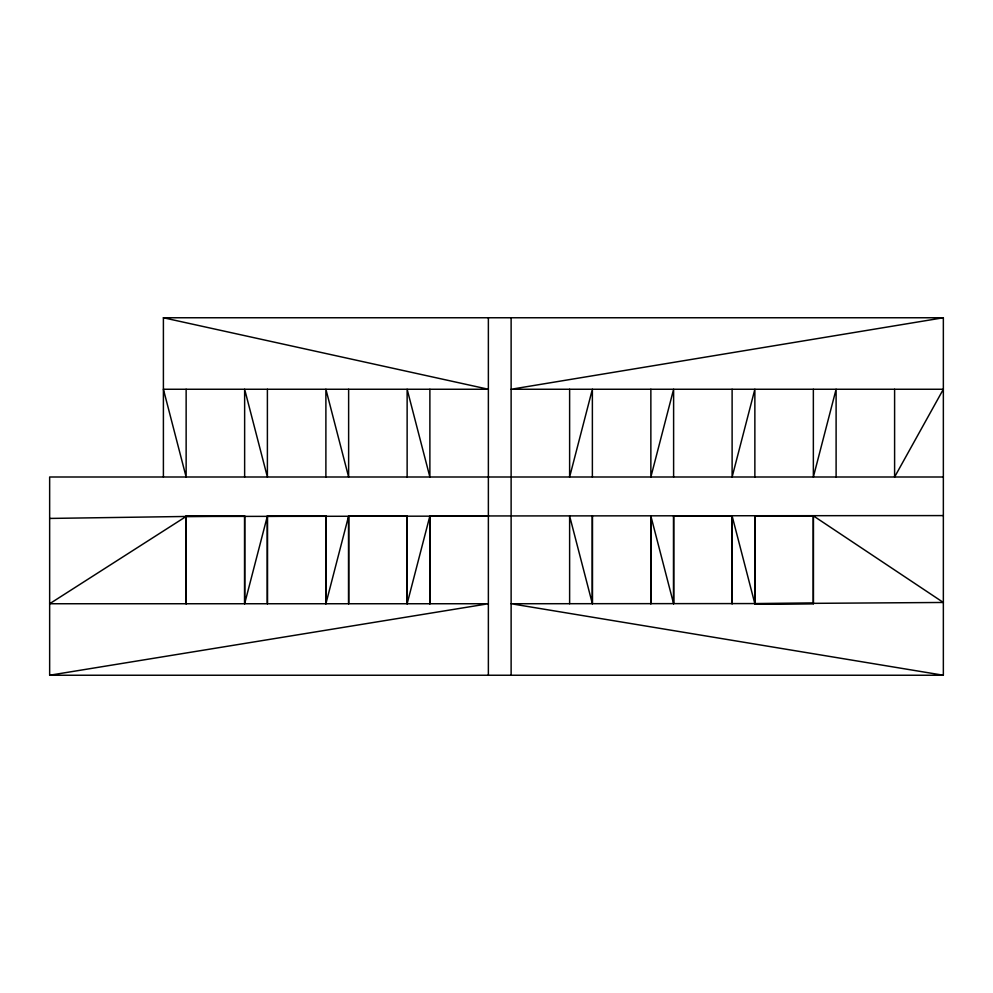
<?xml version="1.0" encoding="UTF-8"?>
<svg xmlns="http://www.w3.org/2000/svg" width="993" height="993" viewBox="0 0 993 993"><rect width="100%" height="100%" fill="white"/><g stroke="black" fill="none" stroke-linecap="round" stroke-linejoin="round"><path stroke-width="1.49" d="M943.35 515.59L429.882 516L407.13 603.744L407.13 516L348.63 516L325.89 603.744L325.89 516L267.39 516L244.638 603.744L244.638 516L186.138 516L186.138 603.744L186.138 516M488.37 516L429.882 516.161L429.882 603.744L429.882 516M592.374 603.744L592.374 516L592.374 603.744L569.622 516L569.622 603.744M650.862 515.988L650.862 603.732L650.862 516L673.614 603.744L673.614 516L732.114 515.975L754.866 603.744L813.354 603.744L813.354 515.851L754.866 516L754.866 603.744L943.35 602.466L813.354 515.851L813.354 603.744M673.614 603.719L673.614 515.988M163.398 477L163.398 317.76L943.35 317.76L943.35 675.24L511.122 603.744L754.866 603.57L754.866 515.938L813.354 516M943.35 317.76L511.122 389.256L943.35 389.256L894.606 477L894.606 389.256M943.35 477L49.65 477L49.65 675.24L488.37 603.744L49.65 603.744L186.15 516.459L244.638 516L244.638 603.744M49.65 518.433L186.15 516.459L429.882 516.161M754.866 603.57L813.354 603.297M49.65 675.24L943.35 675.24M163.398 317.76L488.37 389.256L163.398 389.256L186.138 477L186.138 389.256M836.106 477L836.106 389.256L813.354 477L813.354 389.256M754.866 477L754.866 389.256L732.114 477L732.114 389.256M673.614 477L673.614 389.256L650.862 477L650.862 389.256M592.374 477L592.374 389.256L569.622 477L569.622 389.256M511.122 317.76L511.122 675.24M488.37 317.76L488.37 675.24M429.882 389.256L429.882 477L407.13 389.256L407.13 477M407.13 603.744L407.13 516L348.63 516.261L348.63 603.744L348.63 516M348.63 389.256L348.63 477L325.89 389.256L325.89 477M325.89 603.744L325.89 516L267.39 516.335L267.39 603.744L267.39 516M267.39 389.256L267.39 477L244.638 389.256L244.638 477M732.114 515.975L732.114 603.744L732.114 516"/></g></svg>
